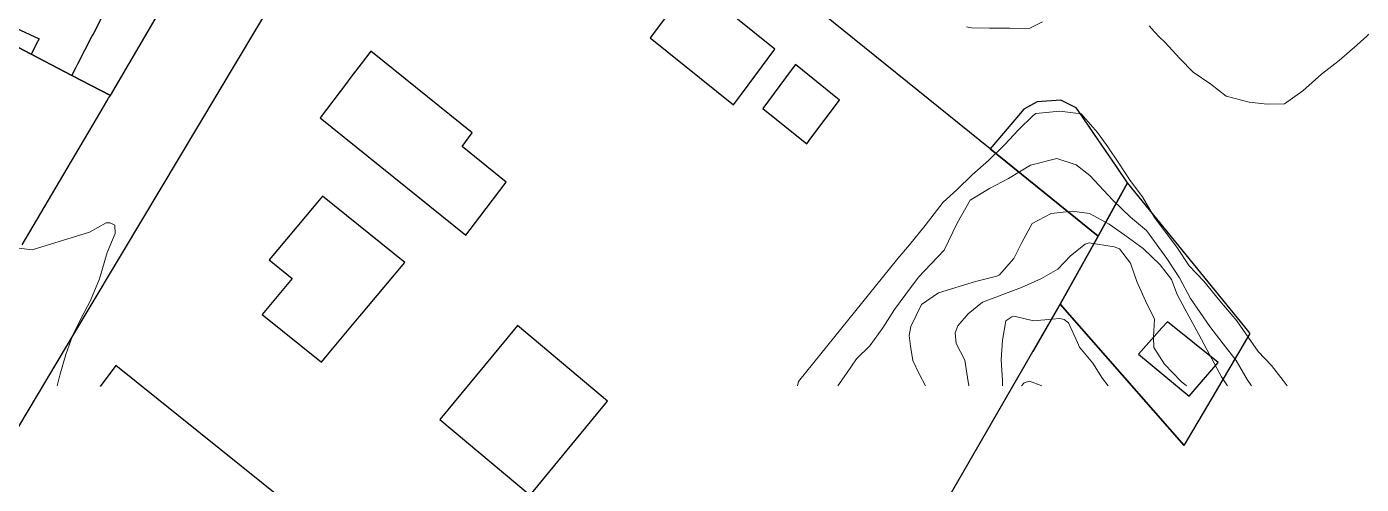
# Model space of a CAD drawing. Header units: millimetres. Extents: x 2695 to 3468, y 1447 to 2202.
# Drawn here: x 2898.1 to 3052.1, y 1573.2 to 1626 of the extents above; entities that cross this region are included whole.
import ezdxf

# ---------------------------------------------------------------- set-up
doc = ezdxf.new("R2010")
doc.units = ezdxf.units.MM
doc.layers.add('01_Fina', color=7, linetype='Continuous')
doc.layers.add('Traza Urbana', color=7, linetype='Continuous')

msp = doc.modelspace()

# ---------------------------------------------------------------- linework, layer by layer
at = {"layer": '01_Fina', "color": 252, "linetype": 'Continuous', "lineweight": 9, "true_color": 0x939598}
for points in [[(3015.27, 1626.56), (3013.74, 1625.79), (3011.51, 1625.82), (3009.16, 1625.84), (3007.08, 1625.87), (3006.49, 1626)], [(3053.07, 1625.26), (3051.56, 1623.9), (3049.48, 1622.11), (3047.45, 1620.52), (3045.29, 1618.61), (3043.21, 1617.1), (3041.2, 1617.05), (3039.11, 1617.31), (3036.45, 1617.99), (3034.71, 1619.36), (3032.64, 1620.74), (3031.12, 1622.32), (3029.37, 1624.21), (3028.74, 1624.84), (3028.19, 1625.41), (3027.59, 1626.1)], [(2986.98, 1584.57), (2987.13, 1585.05), (2998.59, 1599.26), (2999.94, 1600.83), (3001.74, 1603.06), (3003.81, 1605.76), (3005.4, 1607.18), (3007.15, 1608.89), (3009.02, 1610.57), (3010.93, 1612.42), (3012.47, 1614.05), (3014.18, 1615.76), (3014.51, 1615.97), (3017.26, 1616.24), (3019.72, 1615.95), (3021.61, 1613.8), (3022.82, 1612.12), (3024.08, 1610.26), (3025.4, 1608.27), (3026.82, 1606.38), (3028.21, 1604), (3029.45, 1602.3), (3030.77, 1600.56), (3032.19, 1598.43), (3033.88, 1596.63), (3035.72, 1594.38), (3037.7, 1592.06), (3038.98, 1590.19), (3040.17, 1588.54), (3041.68, 1586.91), (3043.04, 1585.17), (3043.49, 1584.57)], [(3039.37, 1584.57), (3038.89, 1585.29), (3037.62, 1587.51), (3036.13, 1589.4), (3034.59, 1591.43), (3032.36, 1594.64), (3031.06, 1597.04), (3029.6, 1599.24), (3027.25, 1602.47), (3025.42, 1604.03), (3023.38, 1606), (3020.74, 1608.83), (3019.17, 1610.08), (3016.93, 1610.78), (3013.89, 1610.03), (3011.33, 1608.5), (3009.16, 1607.32), (3006.94, 1606), (3005.42, 1603.34), (3003.91, 1600.21), (3002.37, 1598.6), (3000.96, 1597.1), (2999.48, 1595.15), (2998.18, 1593.37), (2996.83, 1591.25), (2995.34, 1589.19), (2993.82, 1587.69), (2992.66, 1586), (2991.67, 1584.57)], [(3001.78, 1584.57), (3001.04, 1585.96), (3000.31, 1587.48), (3000.03, 1589.15), (2999.89, 1590.36), (3000.06, 1591.42), (3001.3, 1593.97), (3003.28, 1595.31), (3007.53, 1596.62), (3008.75, 1596.9), (3009.98, 1597.22), (3010.32, 1597.36), (3011.97, 1599.26), (3012.87, 1601.09), (3014.09, 1603.28), (3016.28, 1604.46), (3018.68, 1604.71), (3020.69, 1604.45), (3022.97, 1603.21), (3024.78, 1601.96), (3026.89, 1600.41), (3028.83, 1598.54), (3030.14, 1596.84), (3030.81, 1595.12), (3031.7, 1593.44), (3033.3, 1590.5), (3034.52, 1588.19), (3035.91, 1585.59), (3036.62, 1584.57)], [(2891.05, 1601.23), (2898.68, 1600.25), (2905.3, 1602.3), (2907.21, 1603.37), (2907.68, 1603.39), (2908.22, 1603.12), (2908.26, 1602.15), (2907.33, 1599.96), (2906.46, 1596.91), (2905.41, 1594.42), (2904.25, 1592.23), (2903.35, 1590.32), (2902.59, 1588.18), (2901.89, 1585.79), (2901.58, 1584.57)], [(3006.75, 1584.57), (3006.61, 1585.54), (3006.3, 1587.53), (3005.31, 1589.44), (3005.19, 1590.67), (3005.5, 1591.5), (3006.68, 1592.88), (3008.36, 1594.21), (3012.83, 1595.9), (3015.17, 1596.96), (3017.03, 1598.01), (3018.49, 1599.55), (3020.19, 1600.9), (3020.64, 1601.06), (3023.55, 1600.62), (3024.14, 1600.36), (3025.42, 1598.73), (3026.15, 1596.59), (3027.14, 1594.39), (3028.18, 1592.25), (3028.08, 1590.19), (3028.12, 1588.98), (3029.35, 1587.05), (3031.26, 1585.08), (3031.88, 1584.57)], [(3010.65, 1584.57), (3010.66, 1585.2), (3010.5, 1587.57), (3010.67, 1589.82), (3011.05, 1592.07), (3011.72, 1592.53), (3012.01, 1592.62), (3014.23, 1592.07), (3016.38, 1592.26), (3017.26, 1592.32), (3017.76, 1592.22), (3018.25, 1591.83), (3019.29, 1589.57), (3019.52, 1589.04), (3021.08, 1587.2), (3022.2, 1585.43), (3022.84, 1584.57)], [(3012.86, 1584.57), (3013.14, 1584.93), (3013.76, 1585.09), (3015.19, 1584.57)]]:
    msp.add_lwpolyline(points, dxfattribs=at)
at = {"layer": 'Traza Urbana', "color": 7, "linetype": 'Continuous', "invisible_edges": 5}
for points in [[(2941.4, 1653.96), (3009.24, 1611.9), (2946.52, 1662.52)], [(2940.38, 1652.26), (3021.69, 1601.85), (3009.24, 1611.9), (2941.4, 1653.96)], [(2935.76, 1644.55), (3017.32, 1593.98), (3021.69, 1601.85), (2940.38, 1652.26)], [(2874.81, 1638.47), (2907.71, 1618.07), (2914.09, 1628.91), (2881.2, 1649.3)], [(2853.95, 1639.87), (2902.73, 1609.63), (2906.22, 1615.56), (2854.75, 1647.47)], [(2909.08, 1599.93), (2991.26, 1548.98), (3017.32, 1593.98), (2935.76, 1644.55)], [(2851.12, 1629.63), (2897.55, 1600.84), (2902.73, 1609.63), (2853.95, 1639.87)], [(2873.33, 1635.95), (2873.33, 1635.95), (2898.57, 1622.83), (2874.42, 1637.81)], [(2874.42, 1637.81), (2898.57, 1622.83), (2903.27, 1620.38), (2874.62, 1638.15)], [(2874.62, 1638.15), (2903.27, 1620.38), (2907.71, 1618.07), (2874.81, 1638.47)], [(2873.33, 1635.95), (2906.22, 1615.56), (2907.31, 1617.41), (2898.57, 1622.83)], [(2894.55, 1627.67), (2904, 1621.8), (2905.59, 1624.86), (2895.5, 1631.11)], [(2895.5, 1631.11), (2905.59, 1624.86), (2905.71, 1625.09), (2898.78, 1629.39)], [(2898.78, 1629.39), (2905.71, 1625.09), (2906.85, 1627.29), (2899.91, 1631.59)], [(2973.88, 1629.92), (2984.4, 1623.4), (2974.8, 1631.14)], [(2970.01, 1624.73), (2980.52, 1618.22), (2984.4, 1623.4), (2973.88, 1629.92)], [(2894.36, 1626.96), (2894.36, 1626.96), (2899.49, 1624.6), (2894.55, 1627.67)], [(2979.61, 1616.99), (2979.61, 1616.99), (2980.52, 1618.22), (2970.01, 1624.73)], [(2898.57, 1622.83), (2898.57, 1622.83), (2903.27, 1620.38), (2898.75, 1623.19)], [(2898.75, 1623.19), (2903.27, 1620.38), (2903.68, 1621.18), (2899.16, 1623.98)], [(2899.16, 1623.98), (2903.68, 1621.18), (2904, 1621.8), (2899.49, 1624.6)], [(2936.64, 1621.7), (2949.44, 1613.76), (2937.77, 1623.18)], [(2898.57, 1622.83), (2907.31, 1617.41), (2907.51, 1617.75), (2903.27, 1620.38)], [(2935.46, 1620.16), (2948.32, 1612.19), (2949.44, 1613.76), (2936.64, 1621.7)], [(2986.28, 1620.98), (2991.83, 1617.54), (2986.77, 1621.62)], [(2903.27, 1620.38), (2907.51, 1617.75), (2907.71, 1618.07)], [(2934.95, 1619.49), (2953.39, 1608.05), (2948.32, 1612.19), (2935.46, 1620.16)], [(2983, 1616.57), (2988.54, 1613.14), (2991.83, 1617.54), (2986.28, 1620.98)], [(2931.92, 1615.5), (2950.35, 1604.07), (2953.39, 1608.05), (2934.95, 1619.49)], [(3013.12, 1616.48), (3023.8, 1609.86), (3021.68, 1612.96), (3014.65, 1617.32)], [(3014.65, 1617.32), (3021.68, 1612.96), (3019.45, 1616.23), (3017.37, 1617.52)], [(3017.37, 1617.52), (3019.45, 1616.23), (3019.17, 1616.64)], [(2948.73, 1601.93), (2948.73, 1601.93), (2950.35, 1604.07), (2931.92, 1615.5)], [(2988.06, 1612.49), (2988.06, 1612.49), (2988.54, 1613.14), (2983, 1616.57)], [(3009.24, 1611.9), (3022.65, 1603.59), (3025.09, 1607.97), (3012.51, 1615.77)], [(3012.51, 1615.77), (3025.09, 1607.97), (3023.8, 1609.86), (3013.12, 1616.48)], [(3021.69, 1601.85), (3021.69, 1601.85), (3022.65, 1603.59), (3009.24, 1611.9)], [(3021.69, 1601.85), (3038.61, 1591.36), (3025.09, 1607.97)], [(2931.21, 1605.29), (2941.69, 1598.79), (2932.19, 1606.46)], [(2926.03, 1599.1), (2936.5, 1592.61), (2941.69, 1598.79), (2931.21, 1605.29)], [(3021.53, 1601.58), (3039.23, 1590.6), (3038.61, 1591.36), (3021.69, 1601.85)], [(3017.32, 1593.98), (3034.83, 1583.13), (3039.23, 1590.6), (3021.53, 1601.58)], [(2904.88, 1592.9), (2987.19, 1541.86), (2991.26, 1548.98), (2909.08, 1599.93)], [(2928.7, 1596.95), (2936.23, 1592.28), (2936.5, 1592.61), (2926.03, 1599.1)], [(2925.23, 1592.81), (2932.76, 1588.14), (2936.23, 1592.28), (2928.7, 1596.95)], [(3014.15, 1588.51), (3031.63, 1577.67), (3017.32, 1593.98)], [(3031.63, 1577.67), (3031.63, 1577.67), (3034.83, 1583.13), (3017.32, 1593.98)], [(2895.91, 1577.89), (2978.58, 1526.64), (2987.19, 1541.86), (2904.88, 1592.9)], [(2932.06, 1587.3), (2932.06, 1587.3), (2932.76, 1588.14), (2925.23, 1592.81)], [(2953.44, 1590.03), (2965.09, 1582.81), (2954.67, 1591.52)], [(3026.35, 1588.24), (3032.88, 1584.19), (3035.52, 1587.26), (3029.05, 1591.27)], [(3029.05, 1591.27), (3035.52, 1587.26), (3029.68, 1591.97)], [(2945.74, 1580.67), (2957.38, 1573.45), (2965.09, 1582.81), (2953.44, 1590.03)], [(3032.2, 1583.39), (3032.2, 1583.39), (3032.88, 1584.19), (3026.35, 1588.24)], [(2906.55, 1584.5), (2927.7, 1571.38), (2908.36, 1586.91)], [(2956.16, 1571.96), (2956.16, 1571.96), (2957.38, 1573.45), (2945.74, 1580.67)]]:
    msp.add_3dface(points, dxfattribs=at)
at = {"layer": 'Traza Urbana', "color": 252, "linetype": 'Continuous', "invisible_edges": 5}
for points in [[(3026.35, 1588.24), (3032.88, 1584.19), (3035.52, 1587.26), (3029.05, 1591.27)], [(3029.05, 1591.27), (3035.52, 1587.26), (3029.68, 1591.97)], [(3032.2, 1583.39), (3032.2, 1583.39), (3032.88, 1584.19), (3026.35, 1588.24)]]:
    msp.add_3dface(points, dxfattribs=at)

doc.saveas('drawing.dxf')
